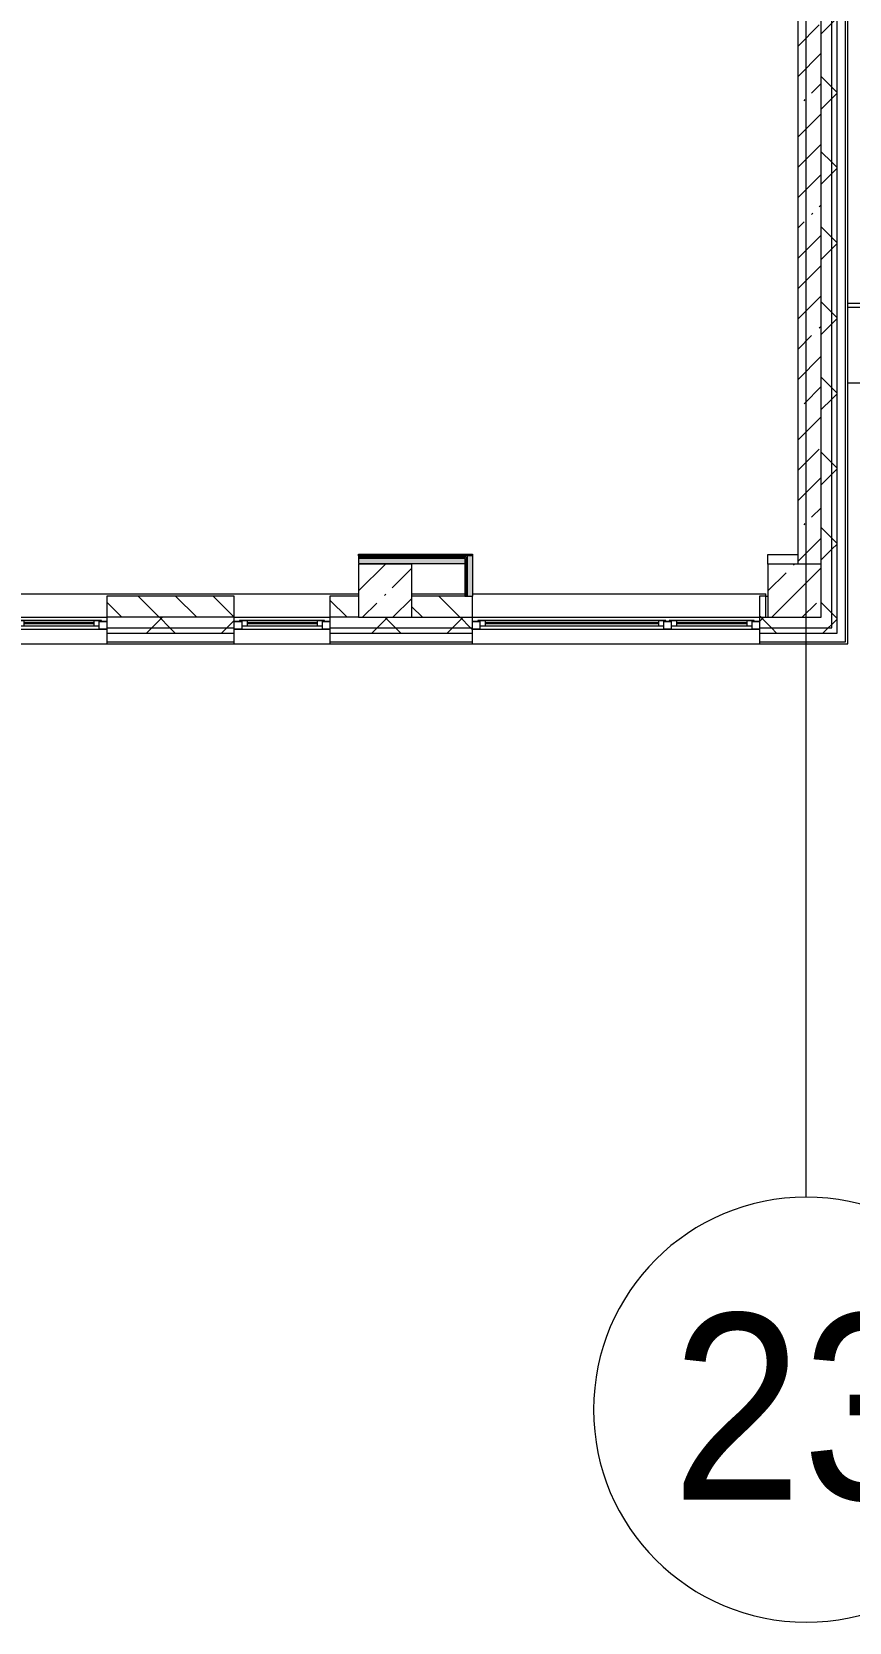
# Model space of a CAD drawing. Header units: millimetres. Extents: x -2911 to 191903, y -8553 to 29000.
# Drawn here: x 137195 to 144884, y -5906 to 9060 of the extents above; entities that cross this region are included whole.
import ezdxf

# ---------------------------------------------------------------- set-up
doc = ezdxf.new("R2010")
doc.units = ezdxf.units.MM
for name, color, linetype, lineweight, true_color in [('A-FLOR-3', 7, 'Continuous', 5, 0xaaaaaa), ('I-WALL-1', 7, 'Continuous', 5, 0xe7e7e7), ('I-WALL-2', 7, 'Continuous', 9, 0xe7e7e7)]:
    doc.layers.add(name, color=color, linetype=linetype, lineweight=lineweight, true_color=true_color)
for name, color, linetype, lineweight in [('A-GENM-1', 7, 'Continuous', 5), ('A-GLAZ-1', 7, 'Continuous', 5), ('A-WALL', 7, 'Continuous', 9), ('A-WALL-4', 7, 'Continuous', 5), ('I-WALL-3', 7, 'Continuous', 5), ('S-COLS-2', 7, 'Continuous', 5), ('Оси', 7, 'Continuous', 9), ('Оси-1', 7, 'Continuous', 20)]:
    doc.layers.add(name, color=color, linetype=linetype, lineweight=lineweight)
doc.styles.add('Arial_1', font='arial.ttf', dxfattribs={"width": 0.9, "height": 1750})
pattern_1 = [(45, (59919.87, 0), (-353.5534, 353.5534), []), (135, (59919.87, 0), (-353.5534, -353.5534), [])]
pattern_2 = [(135, (59919.87, 0), (-176.7767, -176.7767), [])]
pattern_3 = [(45, (59919.9, 0), (-530.33, 530.33), []), (135, (59919.9, 0), (-530.33, -530.33), [])]

# ---------------------------------------------------------------- blocks, each defined once
blk = doc.blocks.new('BSC_Колонна _Прямоугольная - 500х500-V50-2_5_1_птичка')
at = {"layer": 'S-COLS-2'}
h = blk.add_hatch(dxfattribs=at)
h.set_pattern_fill('FP_72', color=256, style=0, pattern_type=2)
h.set_pattern_definition([(45, (-80600, -3800), (-285.1231, 285.1231), []), (45, (-80314.88, -3800), (-285.1231, 285.1231), [504.031, -100.806, 16.764, -84.042])])
h.paths.add_polyline_path([(-121, -250), (250, -250), (250, 250), (-250, 250), (-250, -250)])
for p, q in [((250, 250), (-250, 250)), ((-250, 250), (-250, -250)), ((250, -250), (250, 250)), ((-250, -250), (250, -250))]:
    blk.add_line(p, q, dxfattribs=at)
blk = doc.blocks.new('120_Окно_СКБ_2Ст - 120_Окно_СКБ_2Ст 2700х2500 _мал створка слева_-22808065-2_5_1_птичка')
at = {"layer": 'A-GLAZ-1'}
for p, q in [((-1350, -75), (-1350, -5)), ((-1350, -5), (-1280, -5)), ((1350, -5), (-1350, -5)), ((-1280, -75), (-1350, -75)), ((-1350, -75), (-1300, -75)), ((-1280, -75), (-1300, -75)), ((-1300, -75), (-1300, -85)), ((-1300, -85), (-500, -85)), ((-500, -85), (-1300, -85)), ((-1280, -5), (-1280, -75)), ((-520, -35), (-1280, -35)), ((-1280, -35), (-1280, -75)), ((-1230, -85), (-1230, -35)), ((-1230, -55), (-570, -55)), ((-570, -65), (-1230, -65)), ((-570, -85), (-570, -35)), ((-520, -75), (-520, -5)), ((-520, -5), (-450, -5)), ((-520, -75), (-520, -35)), ((-450, -75), (-520, -75)), ((-500, -75), (-520, -75)), ((-500, -75), (-470, -75)), ((-500, -85), (-500, -75)), ((-450, -75), (-470, -75)), ((-470, -75), (-470, -85)), ((-470, -85), (1300, -85)), ((1300, -85), (-470, -85)), ((-450, -5), (-450, -75)), ((1280, -35), (-450, -35)), ((-450, -35), (-450, -75)), ((-400, -85), (-400, -35)), ((-400, -55), (1230, -55)), ((1230, -65), (-400, -65)), ((1230, -85), (1230, -35)), ((1280, -75), (1280, -5)), ((1280, -5), (1350, -5)), ((1280, -75), (1280, -35)), ((1350, -75), (1280, -75)), ((1300, -75), (1280, -75)), ((1300, -75), (1350, -75)), ((1300, -85), (1300, -75)), ((1350, -5), (1350, -75))]:
    blk.add_line(p, q, dxfattribs=at)
blk = doc.blocks.new('120_Окно_СКБ_1Ст - 120_Окно_СКБ_1Ст 900х2500_h_-19906150-2_5_1_птичка')
at = {"layer": 'A-GLAZ-1'}
for p, q in [((-450, -75), (-450, -5)), ((-450, -5), (-380, -5)), ((450, -5), (-450, -5)), ((-380, -75), (-450, -75)), ((-450, -75), (-400, -75)), ((-380, -75), (-400, -75)), ((-400, -75), (-400, -85)), ((-400, -85), (400, -85)), ((400, -85), (-400, -85)), ((-380, -5), (-380, -75)), ((380, -35), (-380, -35)), ((-380, -35), (-380, -75)), ((-330, -85), (-330, -35)), ((-330, -55), (330, -55)), ((330, -65), (-330, -65)), ((330, -85), (330, -35)), ((380, -75), (380, -5)), ((380, -5), (450, -5)), ((380, -75), (380, -35)), ((450, -75), (380, -75)), ((400, -75), (380, -75)), ((400, -75), (450, -75)), ((400, -85), (400, -75)), ((450, -5), (450, -75))]:
    blk.add_line(p, q, dxfattribs=at)
blk = doc.blocks.new('парапет9 - парапет-22867712-2_5_1_птичка')
at = {"layer": 'A-GENM-1'}
for p, q in [((89202, 8002), (84950, 8002)), ((89202, 7964), (84950, 7964)), ((84950, 7255), (89202, 7255))]:
    blk.add_line(p, q, dxfattribs=at)
blk = doc.blocks.new('BSC_Колонна _Прямоугольная - 500х500-V158-2_5_1_птичка')
at = {"layer": 'S-COLS-2'}
h = blk.add_hatch(dxfattribs=at)
h.set_pattern_fill('FP_177', color=256, style=0, pattern_type=2)
h.set_pattern_definition([(45, (-84450, -3800), (-285.1231, 285.1231), []), (45, (-84164.88, -3800), (-285.1231, 285.1231), [504.031, -100.806, 16.764, -84.042])])
h.paths.add_polyline_path([(-250, -250), (250, -250), (250, 250), (-250, 250), (-250, -99)])
for p, q in [((250, 250), (-250, 250)), ((-250, 250), (-250, -250)), ((250, -250), (250, 250)), ((-250, -250), (250, -250))]:
    blk.add_line(p, q, dxfattribs=at)
blk = doc.blocks.new('Ось сетки - D8-29747960-2_5_1_птичка')
at = {"layer": 'Оси-1'}
for start, end in [(360, 180), (180, 360)]:
    blk.add_arc((0, 0), 4, start, end, dxfattribs=at)

msp = doc.modelspace()

# ---------------------------------------------------------------- hatches: boundary and pattern name
at = {"layer": 'A-WALL-4'}
h = msp.add_hatch(dxfattribs=at)
h.set_pattern_fill('FP_76', color=256, style=0, pattern_type=2)
h.set_pattern_definition(pattern_1)
h.paths.add_polyline_path([(144619.9, 3450), (144719.9, 3450), (144719.9, 10250), (144619.9, 10250), (144619.9, 3550)])
h = msp.add_hatch(dxfattribs=at)
h.set_pattern_fill('FP_76', color=256, style=0, pattern_type=2)
h.set_pattern_definition(pattern_1)
h.paths.add_polyline_path([(144769.9, 3400), (144769.9, 10250), (144719.9, 10250), (144719.9, 3400)])
h = msp.add_hatch(dxfattribs=at)
h.set_pattern_fill('FP_86', color=256, style=0, pattern_type=2)
h.set_pattern_definition(pattern_2)
h.paths.add_polyline_path([(139999.9, 3550), (140269.9, 3550), (140269.9, 3750), (139999.9, 3750), (139999.9, 3701.2)])
h.paths.add_polyline_path([(139099.9, 3550), (139099.9, 3750), (137899.9, 3750), (137899.9, 3550), (138543.4, 3550)])
h.paths.add_polyline_path([(136999.9, 3550), (136999.9, 3750), (135899.9, 3750), (135899.9, 3550), (136688.3, 3550)])
h = msp.add_hatch(dxfattribs=at)
h.set_pattern_fill('FP_86', color=256, style=0, pattern_type=2)
h.set_pattern_definition(pattern_2)
h.paths.add_polyline_path([(141325.9, 3550), (141339.9, 3550), (141339.9, 3750), (140769.9, 3750), (140769.9, 3550)])
h.paths.add_polyline_path([(144099.9, 3550), (144099.9, 3750), (144039.9, 3750), (144039.9, 3550)])
h = msp.add_hatch(dxfattribs=at)
h.set_pattern_fill('FP_76', color=256, style=0, pattern_type=2)
h.set_pattern_definition(pattern_1)
h.paths.add_polyline_path([(141325.9, 3450), (141339.9, 3450), (141339.9, 3550), (139999.9, 3550), (139999.9, 3450), (140398.4, 3450)])
h.paths.add_polyline_path([(144039.9, 3450), (144619.9, 3450), (144619.9, 3550), (144039.9, 3550)])
h.paths.add_polyline_path([(135899.9, 3450), (136999.9, 3450), (136999.9, 3550), (135619.9, 3550), (135619.9, 3450), (135760.8, 3450)])
h.paths.add_polyline_path([(137899.9, 3450), (139099.9, 3450), (139099.9, 3550), (137899.9, 3550)])
h = msp.add_hatch(dxfattribs=at)
h.set_pattern_fill('FP_76', color=256, style=0, pattern_type=2)
h.set_pattern_definition(pattern_1)
h.paths.add_polyline_path([(144719.9, 3400), (144719.9, 3450), (144039.9, 3450), (144039.9, 3400), (144619.9, 3400)])
h.paths.add_polyline_path([(136688.3, 3400), (136999.9, 3400), (136999.9, 3450), (135619.9, 3450), (135619.9, 3400), (135760.8, 3400)])
h.paths.add_polyline_path([(137899.9, 3400), (139099.9, 3400), (139099.9, 3450), (137899.9, 3450)])
h.paths.add_polyline_path([(141325.9, 3400), (141339.9, 3400), (141339.9, 3450), (139999.9, 3450), (139999.9, 3400), (140398.4, 3400)])
at = {"layer": 'I-WALL-1'}
msp.add_hatch(color=256, dxfattribs=at).paths.add_polyline_path([(141269.9, 4055), (141269.9, 4105), (140269.9, 4105), (140269.9, 4055), (140398.4, 4055)])
at = {"layer": 'I-WALL-2'}
msp.add_hatch(color=256, dxfattribs=at).paths.add_polyline_path([(141325.9, 3750), (141344.9, 3750), (141344.9, 4130), (141294.9, 4130), (141294.9, 3750)])
at = {"layer": 'I-WALL-3'}
h = msp.add_hatch(dxfattribs=at)
h.set_pattern_fill('FP_84', color=256, style=0, pattern_type=2)
h.set_pattern_definition([(45, (59919.87, 0), (-285.1231, 285.1231), []), (45, (60205, 0), (-285.1231, 285.1231), [504.031, -100.806, 16.764, -84.042])])
h.paths.add_polyline_path([(144619.9, 4050), (144619.9, 10900), (144399.9, 10900), (144399.9, 4050)])
h.paths.add_polyline_path([(144399.9, 11550), (144619.9, 11550), (144619.9, 15150), (144399.9, 15150), (144399.9, 12200)])
h = msp.add_hatch(dxfattribs=at)
h.set_pattern_fill('FP_188', color=256, style=0, pattern_type=2)
h.set_pattern_definition(pattern_3)
h.paths.add_polyline_path([(141282.4, 4117.5), (141294.9, 4117.5), (141294.9, 4130), (140269.9, 4130), (140269.9, 4117.5), (140398.4, 4117.5)])
h = msp.add_hatch(dxfattribs=at)
h.set_pattern_fill('FP_188', color=256, style=0, pattern_type=2)
h.set_pattern_definition(pattern_3)
h.paths.add_polyline_path([(141269.9, 4105), (141282.4, 4105), (141282.4, 4117.5), (140269.9, 4117.5), (140269.9, 4105), (140398.4, 4105)])
h = msp.add_hatch(dxfattribs=at)
h.set_pattern_fill('FP_188', color=256, style=0, pattern_type=2)
h.set_pattern_definition(pattern_3)
h.paths.add_polyline_path([(141269.9, 3750), (141282.4, 3750), (141282.4, 4105), (141269.9, 4105), (141269.9, 4055)])
h = msp.add_hatch(dxfattribs=at)
h.set_pattern_fill('FP_188', color=256, style=0, pattern_type=2)
h.set_pattern_definition(pattern_3)
h.paths.add_polyline_path([(141282.4, 3750), (141294.9, 3750), (141294.9, 4117.5), (141282.4, 4117.5), (141282.4, 4055)])

# ---------------------------------------------------------------- linework, layer by layer
at = {"layer": 'A-FLOR-3'}
for p, q in [((140269.9, 4130), (140269.9, 4145)), ((140269.9, 4145), (141339.9, 4145)), ((141339.9, 4145), (141339.9, 4130)), ((144119.9, 4050), (144119.9, 4140)), ((144119.9, 4140), (144399.9, 4140)), ((144099.9, 3750), (144119.9, 3750))]:
    msp.add_line(p, q, dxfattribs=at)
at = {"layer": 'A-WALL'}
for p, q in [((144719.9, 3450), (144719.9, 10250)), ((144769.9, 3400), (144769.9, 10250)), ((144849.9, 3320), (144849.9, 10250)), ((141282.4, 4117.5), (140269.9, 4117.5)), ((141269.9, 4105), (140269.9, 4105)), ((141269.9, 4105), (141269.9, 4055)), ((141282.4, 3750), (141282.4, 4117.5)), ((141294.9, 3750), (141294.9, 4130)), ((139099.9, 3550), (137899.9, 3550)), ((137899.9, 3450), (139099.9, 3450)), ((140269.9, 3550), (139999.9, 3550)), ((139999.9, 3450), (141339.9, 3450)), ((140769.9, 3550), (141339.9, 3550)), ((144039.9, 3550), (144099.9, 3550)), ((144039.9, 3450), (144719.9, 3450)), ((137899.9, 3400), (139099.9, 3400)), ((137899.9, 3320), (139099.9, 3320)), ((139999.9, 3400), (141339.9, 3400)), ((139999.9, 3320), (141339.9, 3320)), ((144039.9, 3400), (144769.9, 3400)), ((144039.9, 3320), (144849.9, 3320))]:
    msp.add_line(p, q, dxfattribs=at)
at = {"layer": 'A-WALL-4'}
for p, q in [((144869.9, 3300), (144869.9, 10400)), ((144619.9, 4050), (144619.9, 4050)), ((137899.9, 3750), (137899.9, 3300)), ((139099.9, 3750), (137899.9, 3750)), ((139099.9, 3300), (139099.9, 3750)), ((139999.9, 3750), (139999.9, 3300)), ((140269.9, 3750), (139999.9, 3750)), ((141269.9, 3750), (140769.9, 3750)), ((141339.9, 3300), (141339.9, 3750)), ((144039.9, 3750), (144039.9, 3300)), ((144099.9, 3750), (144039.9, 3750)), ((144099.9, 3550), (144099.9, 3750)), ((136999.9, 3550), (137899.9, 3550)), ((139099.9, 3550), (139999.9, 3550)), ((141339.9, 3550), (144119.9, 3550)), ((135777.9, 3300), (144849.9, 3300)), ((144849.9, 3300), (144869.9, 3300))]:
    msp.add_line(p, q, dxfattribs=at)
at = {"layer": 'I-WALL-3'}
for p, q in [((144399.9, 10900), (144399.9, 4050)), ((144619.9, 4050), (144619.9, 10900)), ((141344.9, 4130), (140269.9, 4130)), ((140269.9, 4130), (140269.9, 4055)), ((140269.9, 4055), (141269.9, 4055)), ((141269.9, 4055), (141269.9, 3750)), ((141344.9, 3750), (141344.9, 4130)), ((136173.4, 3770), (140269.9, 3770)), ((140769.9, 3770), (141269.9, 3770)), ((141269.9, 3750), (141344.9, 3750)), ((141344.9, 3770), (144099.9, 3770)), ((144099.9, 3750), (144099.9, 3770))]:
    msp.add_line(p, q, dxfattribs=at)
at = {"layer": 'Оси'}
msp.add_line((144479.9, -1906.3), (144479.9, 9979), dxfattribs=at)

# ---------------------------------------------------------------- block references
at = {"layer": 'A-GENM-1'}
msp.add_blockref('парапет9 - парапет-22867712-2_5_1_птичка', (59919.9, -1500), dxfattribs=at)
at = {"layer": 'A-GLAZ-1', "rotation": 180}
for name, p in [('120_Окно_СКБ_1Ст - 120_Окно_СКБ_1Ст 900х2500_h_-19906150-2_5_1_птичка', (137449.9, 3435)), ('120_Окно_СКБ_1Ст - 120_Окно_СКБ_1Ст 900х2500_h_-19906150-2_5_1_птичка', (139549.9, 3435)), ('120_Окно_СКБ_2Ст - 120_Окно_СКБ_2Ст 2700х2500 _мал створка слева_-22808065-2_5_1_птичка', (142689.9, 3435))]:
    msp.add_blockref(name, p, dxfattribs=at)
at = {"layer": 'S-COLS-2'}
for name, p in [('BSC_Колонна _Прямоугольная - 500х500-V50-2_5_1_птичка', (140519.9, 3800)), ('BSC_Колонна _Прямоугольная - 500х500-V158-2_5_1_птичка', (144369.9, 3800))]:
    msp.add_blockref(name, p, dxfattribs=at)
at = {"layer": 'Оси-1', "xscale": 499.9999999999995, "yscale": 499.9999999999995, "zscale": 499.9999999999995}
msp.add_blockref('Ось сетки - D8-29747960-2_5_1_птичка', (144479.9, -3906.3), dxfattribs=at)

# ---------------------------------------------------------------- texts
at = {"layer": 'Оси', "insert": (143216.8, -3003), "char_height": 1750, "width": 3030.379, "attachment_point": 1, "style": 'Arial_1'}
msp.add_mtext('23', dxfattribs=at)

doc.saveas('drawing.dxf')
